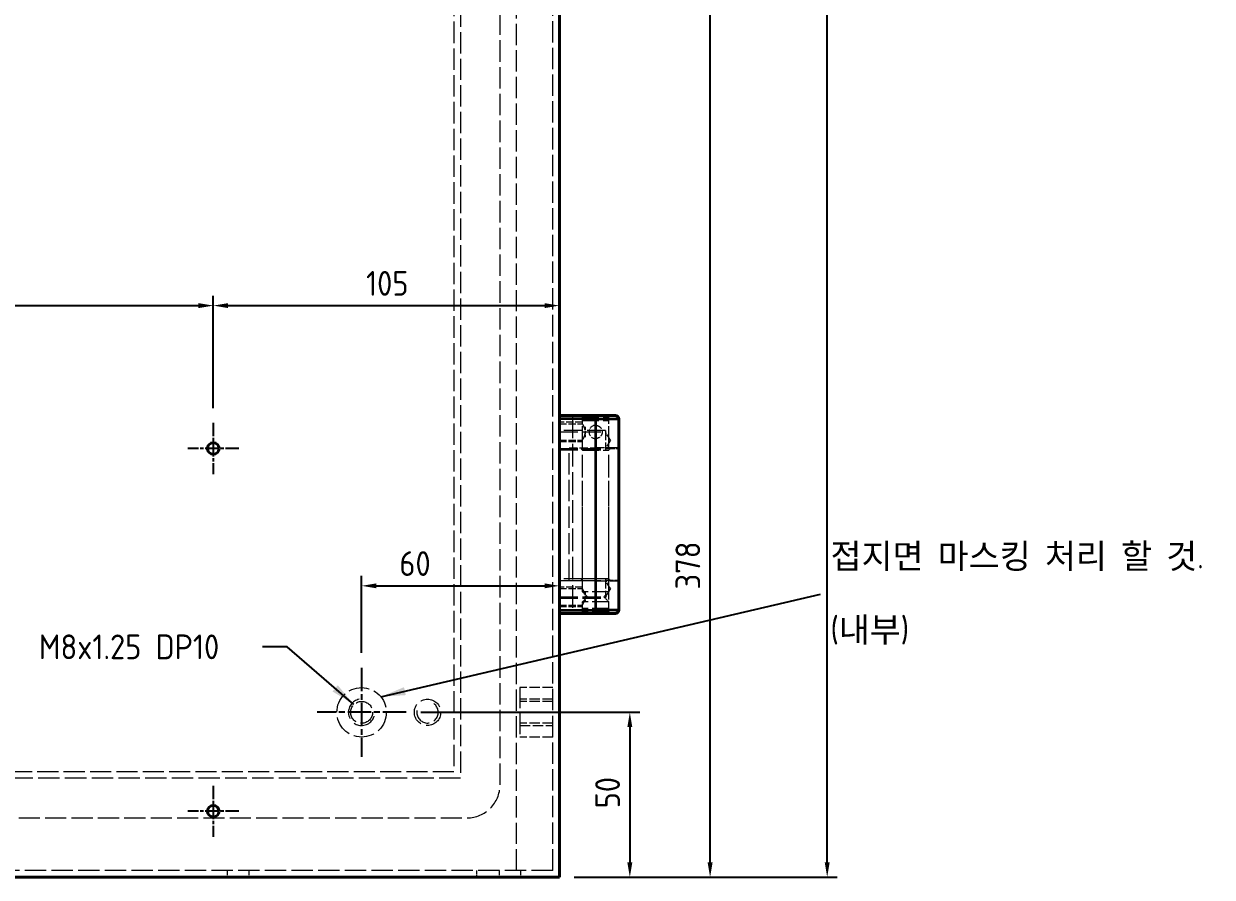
# Model space of a CAD drawing. Header units: millimetres. Extents: x 0 to 2523, y 0 to 1782.
# Drawn here: x 982.8 to 1343.4, y 433.2 to 692 of the extents above; entities that cross this region are included whole.
import ezdxf

# ---------------------------------------------------------------- set-up
doc = ezdxf.new("R2010")
doc.units = ezdxf.units.MM
doc.header["$LTSCALE"] = 3
doc.linetypes.add('CHAIN', pattern=[0.3543, 0.2362, -0.0295, 0.0591, -0.0295])
doc.linetypes.add('DASHED', pattern=[0.2067, 0.1654, -0.0413])
for name, color, linetype, lineweight in [('가려진 것(ISO)', 2, 'DASHED', 18), ('가시적인 것(ISO)', 3, 'Continuous', 40), ('가시적인 좁은 것(ISO)', 3, 'Continuous', 35), ('기호(ISO)', 5, 'Continuous', 25), ('중심 표식(ISO)', 1, 'Continuous', 25), ('치수(ISO)', 2, 'Continuous', 25)]:
    doc.layers.add(name, color=color, linetype=linetype, lineweight=lineweight)
doc.styles.add('치수 텍스트_PSTEK_POSCO', font='isocp.shx')
doc.dimstyles.new('치수_PSTEK_POSCO', dxfattribs={"dimscale": 3, "dimtxt": 2.5, "dimasz": 1.5, "dimexe": 1, "dimexo": 1.5, "dimgap": 1, "dimtad": 1, "dimrnd": 1e-08, "dimdsep": 46, "dimtxsty": '치수 텍스트_PSTEK_POSCO', "dimcen": 0.09, "dimdle": 10, "dimclrd": 7, "dimclre": 7, "dimclrt": 2, "dimadec": 1, "dimazin": 2, "dimtfac": 1, "dimtmove": 0, "dimatfit": 3, "dimfxl": 0, "dimtolj": 1, "dimlwd": -1, "dimlwe": -1, "dimarcsym": 0})
doc.dimstyles.new('치수_PSTEK_POSCO$7', dxfattribs={"dimscale": 3, "dimtxt": 2.5, "dimasz": 2.5, "dimexe": 1, "dimexo": 1.5, "dimgap": 1, "dimtad": 1, "dimrnd": 1e-08, "dimdsep": 46, "dimtxsty": '치수 텍스트_PSTEK_POSCO', "dimcen": 0.09, "dimdle": 10, "dimclrd": 7, "dimclre": 7, "dimclrt": 2, "dimadec": 1, "dimazin": 2, "dimtfac": 1, "dimtmove": 0, "dimatfit": 3, "dimfxl": 0, "dimtolj": 1, "dimlwd": -1, "dimlwe": -1, "dimarcsym": 0})

# ---------------------------------------------------------------- blocks, each defined once
blk = doc.blocks.new('*D28')
at = {"layer": 'Defpoints', "color": 0, "transparency": 16777216}
for p in [(1145.28, 1293.23), (1226.54, 1293.23), (1145.28, 433.23)]:
    blk.add_point(p, dxfattribs=at)
at = {"layer": '치수(ISO)', "color": 7, "transparency": 16777216}
for p, q in [((1149.78, 1293.23), (1229.54, 1293.23)), ((1226.54, 437.73), (1226.54, 1288.73)), ((1149.78, 433.23), (1229.54, 433.23))]:
    blk.add_line(p, q, dxfattribs=at)
for points in [[(1225.79, 1288.73), (1227.29, 1288.73), (1226.54, 1293.23)], [(1225.79, 437.73), (1227.29, 437.73), (1226.54, 433.23)]]:
    blk.add_solid(points, dxfattribs=at)
at = {"layer": '치수(ISO)', "color": 2, "transparency": 16777216, "insert": (1219.79, 776.48), "char_height": 7.5, "attachment_point": 4, "rotation": 90, "style": '치수 텍스트_PSTEK_POSCO'}
blk.add_mtext('\\A1;860', dxfattribs=at)
blk = doc.blocks.new('*D48')
at = {"layer": 'Defpoints', "color": 0, "transparency": 16777216}
for p in [(1098.78, 483.23), (1145.28, 433.23), (1166.66, 433.23)]:
    blk.add_point(p, dxfattribs=at)
at = {"layer": '치수(ISO)', "color": 7, "transparency": 16777216}
for p, q in [((1103.28, 483.23), (1169.66, 483.23)), ((1166.66, 478.73), (1166.66, 437.73)), ((1149.78, 433.23), (1169.66, 433.23))]:
    blk.add_line(p, q, dxfattribs=at)
for points in [[(1165.91, 478.73), (1167.41, 478.73), (1166.66, 483.23)], [(1165.91, 437.73), (1167.41, 437.73), (1166.66, 433.23)]]:
    blk.add_solid(points, dxfattribs=at)
at = {"layer": '치수(ISO)', "color": 2, "transparency": 16777216, "insert": (1159.91, 454.11), "char_height": 7.5, "attachment_point": 4, "rotation": 90, "style": '치수 텍스트_PSTEK_POSCO'}
blk.add_mtext('\\A1;50', dxfattribs=at)
blk = doc.blocks.new('*D49')
at = {"layer": 'Defpoints', "color": 0, "transparency": 16777216}
for p in [(1133.78, 811.23), (1191.02, 811.23), (1145.28, 433.23)]:
    blk.add_point(p, dxfattribs=at)
at = {"layer": '치수(ISO)', "color": 7, "transparency": 16777216}
for p, q in [((1138.28, 811.23), (1194.02, 811.23)), ((1191.02, 437.73), (1191.02, 806.73)), ((1149.78, 433.23), (1194.02, 433.23))]:
    blk.add_line(p, q, dxfattribs=at)
for points in [[(1190.27, 806.73), (1191.77, 806.73), (1191.02, 811.23)], [(1190.27, 437.73), (1191.77, 437.73), (1191.02, 433.23)]]:
    blk.add_solid(points, dxfattribs=at)
at = {"layer": '치수(ISO)', "color": 2, "transparency": 16777216, "insert": (1184.27, 520.48), "char_height": 7.5, "attachment_point": 4, "rotation": 90, "style": '치수 텍스트_PSTEK_POSCO'}
blk.add_mtext('\\A1;378', dxfattribs=at)
blk = doc.blocks.new('*D50')
at = {"layer": 'Defpoints', "color": 0, "transparency": 16777216}
for p in [(1145.28, 521.58), (1085.28, 496.73), (1145.28, 433.23)]:
    blk.add_point(p, dxfattribs=at)
at = {"layer": '치수(ISO)', "color": 7, "transparency": 16777216}
for p, q in [((1085.28, 501.23), (1085.28, 524.58)), ((1089.78, 521.58), (1140.78, 521.58))]:
    blk.add_line(p, q, dxfattribs=at)
for points in [[(1089.78, 522.33), (1089.78, 520.83), (1085.28, 521.58)], [(1140.78, 522.33), (1140.78, 520.83), (1145.28, 521.58)]]:
    blk.add_solid(points, dxfattribs=at)
at = {"layer": '치수(ISO)', "color": 2, "transparency": 16777216, "insert": (1096.74, 528.33), "char_height": 7.5, "attachment_point": 4, "style": '치수 텍스트_PSTEK_POSCO'}
blk.add_mtext('\\A1;60', dxfattribs=at)
blk = doc.blocks.new('*D123')
at = {"layer": 'Defpoints', "color": 0, "transparency": 16777216}
for p in [(1040.28, 606.54), (890.28, 570.98), (1040.28, 570.98)]:
    blk.add_point(p, dxfattribs=at)
at = {"layer": '치수(ISO)', "color": 7, "transparency": 16777216}
for p, q in [((890.28, 575.48), (890.28, 609.54)), ((1040.28, 575.48), (1040.28, 609.54)), ((894.78, 606.54), (1035.78, 606.54))]:
    blk.add_line(p, q, dxfattribs=at)
for points in [[(894.78, 607.29), (894.78, 605.79), (890.28, 606.54)], [(1035.78, 607.29), (1035.78, 605.79), (1040.28, 606.54)]]:
    blk.add_solid(points, dxfattribs=at)
at = {"layer": '치수(ISO)', "color": 2, "transparency": 16777216, "insert": (959.27, 613.29), "char_height": 7.5, "attachment_point": 4, "style": '치수 텍스트_PSTEK_POSCO'}
blk.add_mtext('\\A1;150', dxfattribs=at)
blk = doc.blocks.new('*D124')
at = {"layer": 'Defpoints', "color": 0, "transparency": 16777216}
for p in [(1145.28, 606.54), (1145.28, 606.54), (1040.28, 570.98)]:
    blk.add_point(p, dxfattribs=at)
at = {"layer": '치수(ISO)', "color": 7, "transparency": 16777216}
for p, q in [((1040.28, 575.48), (1040.28, 609.54)), ((1044.78, 606.54), (1140.78, 606.54))]:
    blk.add_line(p, q, dxfattribs=at)
for points in [[(1044.78, 607.29), (1044.78, 605.79), (1040.28, 606.54)], [(1140.78, 607.29), (1140.78, 605.79), (1145.28, 606.54)]]:
    blk.add_solid(points, dxfattribs=at)
at = {"layer": '치수(ISO)', "color": 2, "transparency": 16777216, "insert": (1086.62, 613.29), "char_height": 7.5, "attachment_point": 4, "style": '치수 텍스트_PSTEK_POSCO'}
blk.add_mtext('\\A1;105', dxfattribs=at)

msp = doc.modelspace()

# ---------------------------------------------------------------- linework, layer by layer
at = {"layer": '가려진 것(ISO)', "ltscale": 13.03146}
msp.add_line((1115.2766, 1263.233), (1115.2766, 463.233), dxfattribs=at)
at = {"layer": '가려진 것(ISO)', "ltscale": 13.096617}
msp.add_line((1127.2766, 461.233), (1127.2766, 1265.233), dxfattribs=at)
at = {"layer": '가려진 것(ISO)', "ltscale": 13.098612}
msp.add_line((1113.2766, 1261.233), (1113.2766, 465.233), dxfattribs=at)
at = {"layer": '가려진 것(ISO)', "ltscale": 13.022093}
msp.add_line((1132.2766, 435.233), (1132.2766, 887.433), dxfattribs=at)
at = {"layer": '가려진 것(ISO)', "ltscale": 13.061915}
msp.add_line((1143.2766, 435.233), (1143.2766, 888.8158), dxfattribs=at)
at = {"layer": '가려진 것(ISO)', "ltscale": 4.444192}
for p, q in [((1152.2766, 571.166), (1145.2766, 571.166)), ((1145.2766, 570.733), (1152.2766, 570.733)), ((1145.2766, 565.733), (1152.2766, 565.733)), ((1145.2766, 565.3), (1152.2766, 565.3)), ((1152.2766, 521.166), (1145.2766, 521.166)), ((1145.2766, 520.733), (1152.2766, 520.733)), ((1145.2766, 515.733), (1152.2766, 515.733)), ((1145.2766, 515.3), (1152.2766, 515.3))]:
    msp.add_line(p, q, dxfattribs=at)
at = {"layer": '가려진 것(ISO)', "ltscale": 13.822656}
msp.add_line((1149.2766, 573.233), (1149.2766, 513.233), dxfattribs=at)
at = {"layer": '가려진 것(ISO)', "ltscale": 0.448841}
for p, q in [((1152.2766, 572.733), (1151.7766, 573.233)), ((1160.2766, 572.733), (1160.7766, 573.233)), ((1152.2766, 562.733), (1151.7766, 563.233)), ((1160.2766, 562.733), (1160.7766, 563.233)), ((1152.2766, 523.733), (1151.7766, 523.233)), ((1160.2766, 523.733), (1160.7766, 523.233)), ((1152.2766, 513.733), (1151.7766, 513.233)), ((1160.2766, 513.733), (1160.7766, 513.233))]:
    msp.add_line(p, q, dxfattribs=at)
at = {"layer": '가려진 것(ISO)', "ltscale": 10.132536}
for p, q in [((1152.2766, 572.733), (1160.2766, 572.733)), ((1152.2766, 571.733), (1160.2766, 571.733)), ((1152.2766, 562.733), (1160.2766, 562.733)), ((1160.2766, 523.733), (1152.2766, 523.733)), ((1160.2766, 519.733), (1152.2766, 519.733)), ((1160.2766, 516.733), (1152.2766, 516.733)), ((1160.2766, 514.733), (1152.2766, 514.733)), ((1160.2766, 513.733), (1152.2766, 513.733))]:
    msp.add_line(p, q, dxfattribs=at)
at = {"layer": '가려진 것(ISO)', "ltscale": 1.269698}
for p, q in [((1152.2766, 570.733), (1152.2766, 572.733)), ((1152.2766, 514.733), (1152.2766, 516.733)), ((1152.2766, 513.733), (1152.2766, 515.733)), ((1160.2766, 514.733), (1160.2766, 516.733)), ((1044.5266, 435.233), (1044.5266, 433.233)), ((1051.0266, 435.233), (1051.0266, 433.233)), ((1120.2766, 433.233), (1120.2766, 435.233)), ((1127.0266, 435.233), (1127.0266, 433.233)), ((1133.5266, 435.233), (1133.5266, 433.233))]:
    msp.add_line(p, q, dxfattribs=at)
at = {"layer": '가려진 것(ISO)', "ltscale": 0.897783}
for p, q in [((1153.2766, 572.733), (1152.2766, 571.733)), ((1159.2766, 572.733), (1160.2766, 571.733)), ((1153.2766, 513.733), (1152.2766, 514.733)), ((1159.2766, 513.733), (1160.2766, 514.733))]:
    msp.add_line(p, q, dxfattribs=at)
at = {"layer": '가려진 것(ISO)', "ltscale": 13.97624}
for p, q in [((1152.2766, 519.733), (1152.2766, 571.733)), ((1160.2766, 519.733), (1160.2766, 571.733))]:
    msp.add_line(p, q, dxfattribs=at)
at = {"layer": '가려진 것(ISO)', "ltscale": 2.049378}
for p, q in [((1153.1541, 569.7668), (1153.1541, 566.6992)), ((1153.1541, 519.7668), (1153.1541, 516.6992))]:
    msp.add_line(p, q, dxfattribs=at)
at = {"layer": '가려진 것(ISO)', "ltscale": 5.936204}
for p, q in [((1160.2766, 563.383), (1160.2766, 572.733)), ((1160.2766, 513.733), (1160.2766, 523.083))]:
    msp.add_line(p, q, dxfattribs=at)
at = {"layer": '가려진 것(ISO)', "ltscale": 11.288502}
for p, q in [((1159.2766, 568.666), (1145.2766, 568.666)), ((1145.2766, 568.233), (1159.2766, 568.233)), ((1145.2766, 563.233), (1159.2766, 563.233)), ((1145.2766, 562.8), (1159.2766, 562.8)), ((1159.2766, 523.666), (1145.2766, 523.666)), ((1145.2766, 523.233), (1159.2766, 523.233)), ((1145.2766, 518.233), (1159.2766, 518.233)), ((1145.2766, 517.8), (1159.2766, 517.8))]:
    msp.add_line(p, q, dxfattribs=at)
at = {"layer": '가려진 것(ISO)', "ltscale": 5.850043}
for p, q in [((1159.2766, 568.666), (1159.2766, 562.8)), ((1159.2766, 523.666), (1159.2766, 517.8))]:
    msp.add_line(p, q, dxfattribs=at)
at = {"layer": '가려진 것(ISO)', "ltscale": 1.851636}
for p, q in [((1160.7787, 565.733), (1159.2766, 568.233)), ((1160.7787, 565.733), (1159.2766, 563.233)), ((1160.7787, 520.733), (1159.2766, 523.233)), ((1160.7787, 520.733), (1159.2766, 518.233))]:
    msp.add_line(p, q, dxfattribs=at)
at = {"layer": '가려진 것(ISO)', "ltscale": 5.079091}
for p, q in [((1148.2766, 563.383), (1156.2766, 563.383)), ((1156.2766, 523.083), (1148.2766, 523.083))]:
    msp.add_line(p, q, dxfattribs=at)
at = {"layer": '가려진 것(ISO)', "ltscale": 12.997904}
msp.add_line((1148.2766, 523.083), (1148.2766, 563.383), dxfattribs=at)
at = {"layer": '가려진 것(ISO)', "ltscale": 1.491912}
for p, q in [((1152.2766, 563.383), (1152.2766, 565.733)), ((1152.2766, 520.733), (1152.2766, 523.083))]:
    msp.add_line(p, q, dxfattribs=at)
at = {"layer": '가려진 것(ISO)', "ltscale": 12.578616}
for p, q in [((1152.2766, 523.733), (1152.2766, 562.733)), ((1160.2766, 523.733), (1160.2766, 562.733))]:
    msp.add_line(p, q, dxfattribs=at)
at = {"layer": '가려진 것(ISO)', "ltscale": 6.980978}
for p, q in [((1163.2766, 563.383), (1156.2766, 563.383)), ((1156.2766, 523.083), (1163.2766, 523.083))]:
    msp.add_line(p, q, dxfattribs=at)
at = {"layer": '가려진 것(ISO)', "ltscale": 2.539495}
for p, q in [((1159.2766, 563.233), (1163.2766, 563.233)), ((1163.2766, 523.233), (1159.2766, 523.233))]:
    msp.add_line(p, q, dxfattribs=at)
at = {"layer": '가려진 것(ISO)', "ltscale": 1.346724}
for p, q in [((1153.7766, 518.233), (1152.2766, 519.733)), ((1158.7766, 518.233), (1160.2766, 519.733)), ((1153.7766, 518.233), (1152.2766, 516.733)), ((1158.7766, 518.233), (1160.2766, 516.733))]:
    msp.add_line(p, q, dxfattribs=at)
at = {"layer": '가려진 것(ISO)', "ltscale": 12.665669}
msp.add_line((1133.2766, 490.733), (1133.2766, 475.733), dxfattribs=at)
at = {"layer": '가려진 것(ISO)', "ltscale": 6.348889}
for p, q in [((1143.2766, 490.733), (1133.2766, 490.733)), ((1143.2766, 487.233), (1133.2766, 487.233)), ((1143.2766, 486.5565), (1133.2766, 486.5565)), ((1143.2766, 479.9095), (1133.2766, 479.9095)), ((1133.2766, 479.233), (1143.2766, 479.233)), ((1143.2766, 475.733), (1133.2766, 475.733))]:
    msp.add_line(p, q, dxfattribs=at)
at = {"layer": '가려진 것(ISO)', "ltscale": 12.901145}
for p, q in [((1113.2766, 465.233), (817.2766, 465.233)), ((813.2766, 451.233), (1117.2766, 451.233))]:
    msp.add_line(p, q, dxfattribs=at)
at = {"layer": '가려진 것(ISO)', "ltscale": 13.075485}
msp.add_line((1115.2766, 463.233), (815.2766, 463.233), dxfattribs=at)
at = {"layer": '가려진 것(ISO)', "ltscale": 13.047749}
msp.add_line((1143.2766, 435.233), (787.2766, 435.233), dxfattribs=at)
at = {"layer": '가려진 것(ISO)', "ltscale": 12.665669}
msp.add_circle((1085.2766, 483.233), 7.5, dxfattribs=at)
at = {"layer": '가려진 것(ISO)', "ltscale": 13.510047}
msp.add_circle((1105.2766, 483.233), 4, dxfattribs=at)
at = {"layer": '가려진 것(ISO)', "ltscale": 11.225161}
msp.add_circle((1085.2766, 483.233), 3.3235, dxfattribs=at)
at = {"layer": '가려진 것(ISO)', "ltscale": 3.989087}
msp.add_arc((1156.2766, 568.233), 2, 90, 270, dxfattribs=at)
at = {"layer": '가려진 것(ISO)', "ltscale": 15.198803}
msp.add_arc((1085.2766, 483.233), 4, 100, 10, dxfattribs=at)
at = {"layer": '가려진 것(ISO)', "ltscale": 12.371826}
msp.add_arc((1105.2766, 483.233), 3.256, 170, 80, dxfattribs=at)
at = {"layer": '가려진 것(ISO)', "ltscale": 12.665669}
msp.add_arc((1117.2766, 461.233), 10, 270, 0, dxfattribs=at)
at = {"layer": '가려진 것(ISO)', "ltscale": 5.135678}
for points in [[(1152.2766, 565.733), (1152.2936, 565.7596), (1152.3192, 565.7996), (1152.4726, 566.0578), (1152.5819, 566.2491), (1152.7957, 566.683), (1152.9163, 566.9577), (1153.0976, 567.5689), (1153.1541, 567.9068), (1153.1541, 568.5592), (1153.0976, 568.897), (1152.9163, 569.5083), (1152.7957, 569.7829), (1152.5819, 570.2169), (1152.4726, 570.4081), (1152.3192, 570.6664), (1152.2936, 570.7063), (1152.2766, 570.733)], [(1152.2766, 515.733), (1152.2936, 515.7596), (1152.3192, 515.7996), (1152.4726, 516.0578), (1152.5819, 516.2491), (1152.7957, 516.683), (1152.9163, 516.9577), (1153.0976, 517.5689), (1153.1541, 517.9068), (1153.1541, 518.5592), (1153.0976, 518.897), (1152.9163, 519.5083), (1152.7957, 519.7829), (1152.5819, 520.2169), (1152.4726, 520.4081), (1152.3192, 520.6664), (1152.2936, 520.7063), (1152.2766, 520.733)]]:
    msp.add_open_spline(points, degree=3, knots=[1.949545609, 1.949545609, 1.949545609, 1.949545609, 2.0466362, 2.0466362, 2.143726792, 2.143726792, 2.241590761, 2.241590761, 2.339454731, 2.339454731, 2.4373187, 2.4373187, 2.535182669, 2.535182669, 2.632273261, 2.632273261, 2.729363852, 2.729363852, 2.729363852, 2.729363852], dxfattribs=at)
at = {"layer": '가려진 것(ISO)', "ltscale": 4.009624}
msp.add_open_spline([(1156.2766, 570.233), (1156.5292, 570.233), (1156.7977, 570.1822), (1157.2901, 569.9777), (1157.514, 569.824), (1157.8676, 569.4704), (1158.0213, 569.2465), (1158.2258, 568.7542), (1158.2766, 568.4857), (1158.2766, 567.9803), (1158.2258, 567.7118), (1158.0213, 567.2195), (1157.8676, 566.9956), (1157.514, 566.642), (1157.2901, 566.4883), (1156.7977, 566.2838), (1156.5292, 566.233), (1156.2766, 566.233)], degree=3, knots=[-0.909540528, -0.909540528, -0.909540528, -0.909540528, -0.833754696, -0.833754696, -0.757968865, -0.757968865, -0.682164608, -0.682164608, -0.606360352, -0.606360352, -0.530556096, -0.530556096, -0.454751839, -0.454751839, -0.378966008, -0.378966008, -0.303180176, -0.303180176, -0.303180176, -0.303180176], dxfattribs=at)
at = {"layer": '가려진 것(ISO)', "ltscale": 0.008454}
msp.add_open_spline([(1162.2766, 573.233), (1162.2766, 573.233), (1162.2766, 573.233), (1162.2766, 573.233)], degree=3, dxfattribs=at)
at = {"layer": '가시적인 것(ISO)'}
for p, q in [((1145.2766, 433.233), (1145.2766, 1293.233)), ((1145.2766, 573.233), (1156.2766, 573.233)), ((1156.2766, 573.233), (1162.2766, 573.233)), ((1163.2766, 572.233), (1163.2766, 514.233)), ((1156.2766, 513.233), (1145.2766, 513.233)), ((1162.2766, 513.233), (1156.2766, 513.233)), ((1145.2766, 433.233), (785.2766, 433.233))]:
    msp.add_line(p, q, dxfattribs=at)
for centre in [(1040.2766, 563.233), (1040.2766, 453.233)]:
    msp.add_circle(centre, 1.75, dxfattribs=at)
for centre, start, end in [((1162.2766, 572.233), 0, 90), ((1162.2766, 514.233), 270, 0)]:
    msp.add_arc(centre, 1, start, end, dxfattribs=at)
at = {"layer": '가시적인 좁은 것(ISO)'}
for p, q in [((1156.2766, 572.233), (1145.2766, 572.233)), ((1156.2766, 572.233), (1156.2766, 573.233)), ((1156.2766, 572.233), (1163.2766, 572.233)), ((1156.2766, 572.233), (1156.2766, 514.233)), ((1145.2766, 514.233), (1156.2766, 514.233)), ((1156.2766, 513.233), (1156.2766, 514.233)), ((1163.2766, 514.233), (1156.2766, 514.233))]:
    msp.add_line(p, q, dxfattribs=at)
at = {"layer": '중심 표식(ISO)', "linetype": 'CHAIN', "ltscale": 5.741138}
for p, q in [((1040.2766, 570.983), (1040.2766, 555.483)), ((1048.0266, 563.233), (1032.5266, 563.233)), ((1040.2766, 460.983), (1040.2766, 445.483)), ((1048.0266, 453.233), (1032.5266, 453.233))]:
    msp.add_line(p, q, dxfattribs=at)
at = {"layer": '중심 표식(ISO)', "linetype": 'CHAIN', "ltscale": 10.000767}
for p, q in [((1085.2766, 496.733), (1085.2766, 469.733)), ((1098.7766, 483.233), (1071.7766, 483.233))]:
    msp.add_line(p, q, dxfattribs=at)

# ---------------------------------------------------------------- texts
at = {"layer": '기호(ISO)', "color": 2, "char_height": 7.5, "attachment_point": 4, "style": '치수 텍스트_PSTEK_POSCO'}
for s, insert, width, line_spacing_factor in [('{\\fISOCP|b0|i0;\\H7.5000;접지면 마스킹 처리 할 것. \\P(내부)}', (1227.5417, 519.0343), 134.928489, 1.78626), ('{M8x1.25 DP10}', (987.3418, 503.0834), 64.825388, 0.4375)]:
    msp.add_mtext(s, dxfattribs=dict(at, insert=insert, width=width, line_spacing_factor=line_spacing_factor))

# ---------------------------------------------------------------- dimensions: what is measured, and where the dimension line sits
at = {"layer": '치수(ISO)', "color": 7}
for base, p1, p2, angle, override, picture, middle in [((1226.5354, 1293.233), (1145.2766, 433.233), (1145.2766, 1293.233), 90, {"dimdec": 2, "dimtp": 0, "dimtm": 0, "dimtdec": 2, "dimtofl": 0, "dimatfit": 1}, '*D28', (1226.5354, 783.233)), ((1191.0196, 811.233), (1145.2766, 433.233), (1133.7766, 811.233), 90, {"dimdec": 2, "dimtp": 0, "dimtm": 0, "dimtdec": 2, "dimtofl": 0, "dimatfit": 1}, '*D49', (1191.0196, 527.233)), ((1040.2766, 606.5365), (890.2766, 570.983), (1040.2766, 570.983), 180, {"dimdec": 2, "dimtp": 0, "dimtm": 0, "dimtdec": 2, "dimtofl": 0, "dimatfit": 1}, '*D123', (965.2766, 606.5365)), ((1145.2766, 606.5365), (1040.2766, 570.983), (1145.2766, 606.5365), 180, {"dimdec": 2, "dimse2": 1, "dimtp": 0, "dimtm": 0, "dimtdec": 2, "dimtofl": 0, "dimatfit": 1}, '*D124', (1092.7766, 606.5365)), ((1145.2766, 521.5795), (1085.2766, 496.733), (1145.2766, 433.233), 180, {"dimdec": 2, "dimse2": 1, "dimtp": 0, "dimtm": 0, "dimtdec": 2, "dimtofl": 0, "dimatfit": 1}, '*D50', (1101.0953, 521.5795)), ((1166.6589, 433.233), (1098.7766, 483.233), (1145.2766, 433.233), 90, {"dimdec": 2, "dimtp": 0, "dimtm": 0, "dimtdec": 2, "dimtofl": 0, "dimatfit": 1}, '*D48', (1166.6589, 458.233))]:
    dim = msp.add_linear_dim(base=base, p1=p1, p2=p2, angle=angle, dimstyle='치수_PSTEK_POSCO', override=override, dxfattribs=at)
    dim.commit()
    dim.dimension.update_dxf_attribs({"geometry": picture, "text_midpoint": middle, "dimtype": 160})

# ---------------------------------------------------------------- leaders
at = {"layer": '기호(ISO)', "color": 7, "annotation_type": 0, "has_hookline": 1}
for points, hookline_direction, text_width in [([(1091.1136, 487.9425), (1224.5417, 519.0343)], 0, 115.8273), ([(1082.9265, 485.583), (1062.6672, 503.0834), (1055.1672, 503.0834)], 1, 55.5059)]:
    msp.add_leader(points, dimstyle='치수_PSTEK_POSCO$7', override={"dimtad": 0}, dxfattribs=dict(at, hookline_direction=hookline_direction, text_width=text_width))

doc.saveas('drawing.dxf')
